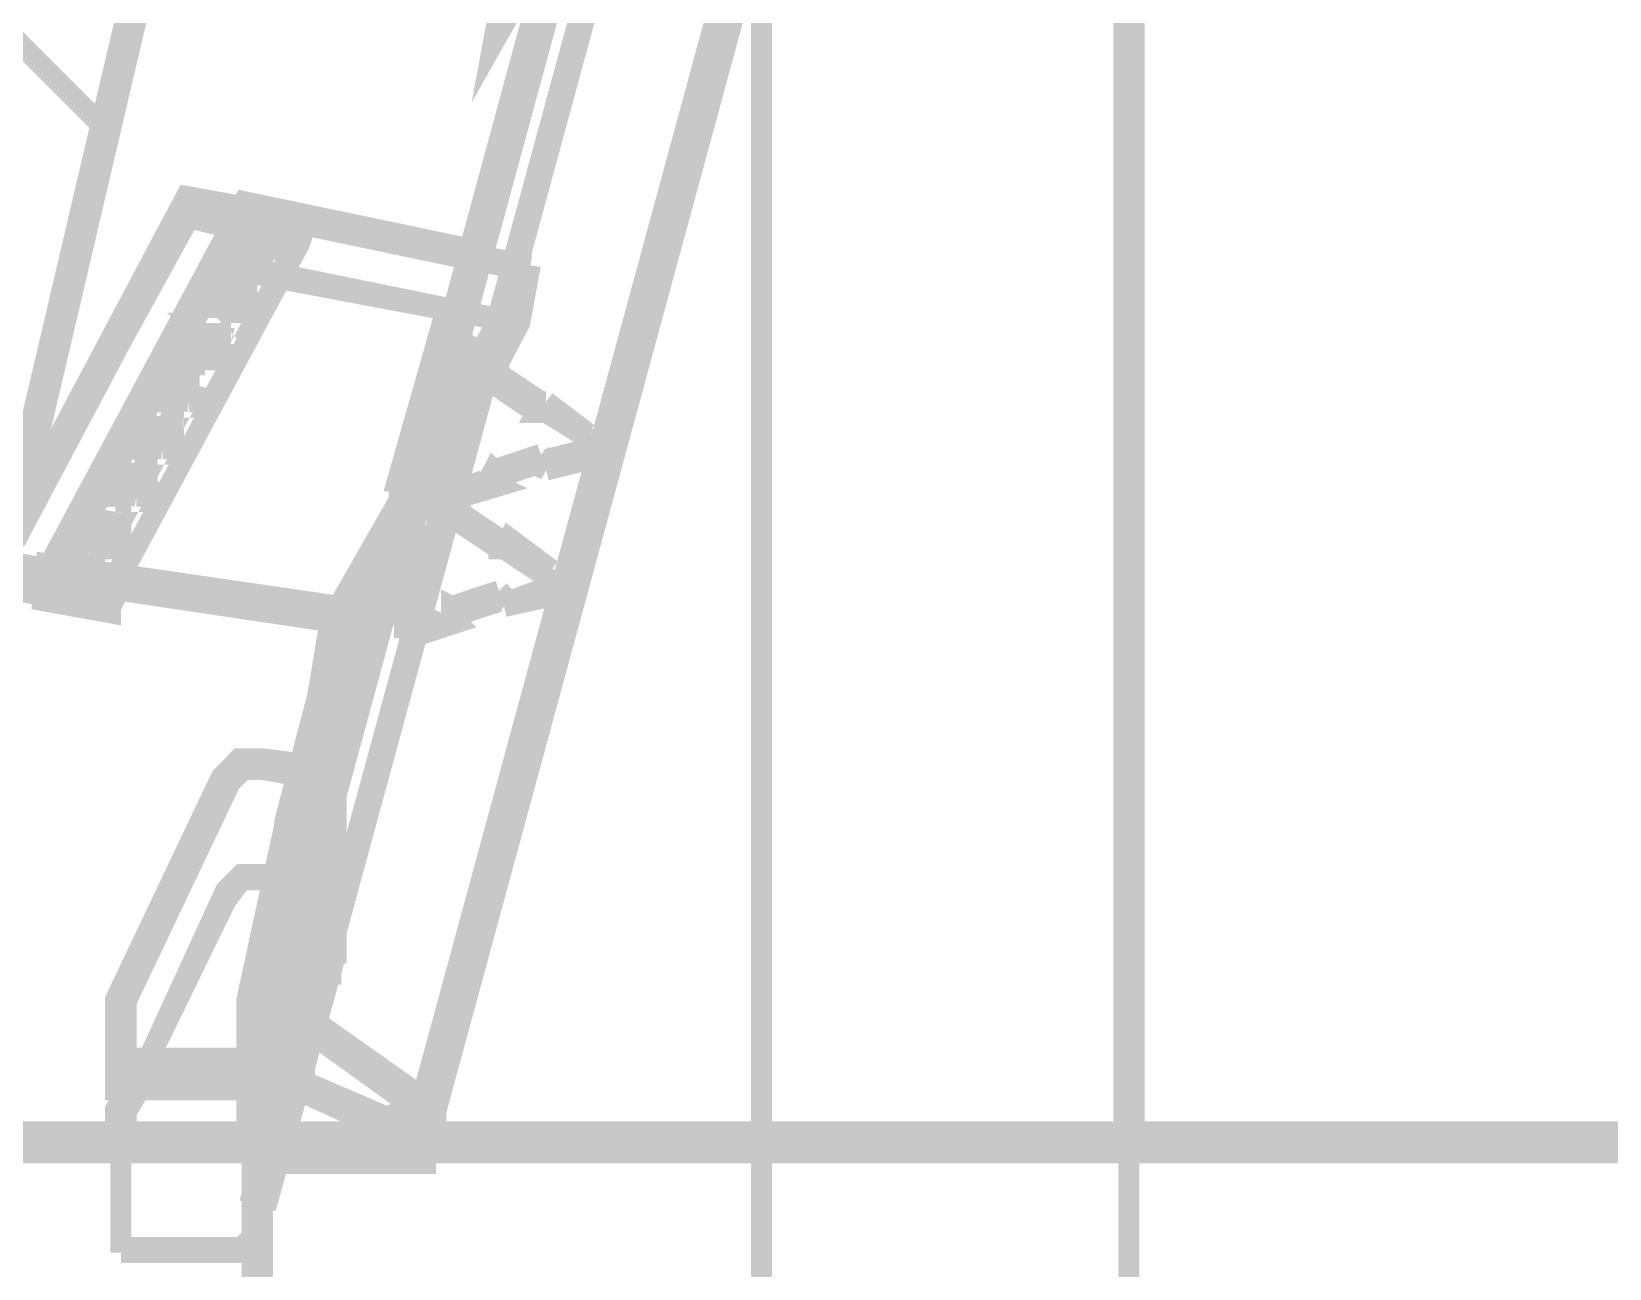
# Model space of a CAD drawing. Extents: x 0.1 to 11.6, y 0.3 to 16.2.
# Drawn here: x 8.11 to 8.611, y 12.102 to 12.494 of the extents above; entities that cross this region are included whole.
import ezdxf

# ---------------------------------------------------------------- set-up
doc = ezdxf.new("R2010")
doc.units = 0
doc.header["$MEASUREMENT"] = 0

msp = doc.modelspace()

# ---------------------------------------------------------------- linework, layer by layer
at = {"color": 0}
for points, const_width in [([(8.09, 12.2783), (8.45833, 13.8483)], 0.01), ([(8.19499, 12.1816), (8.19168, 12.1833), (8.18832, 12.195), (8.19, 12.1967), (8.55832, 13.5517), (8.56168, 13.5483)], 0.01), ([(8.55832, 13.5517), (8.55664, 13.5517), (8.18832, 12.195)], 0.01), ([(8.60499, 13.5167), (8.23335, 12.1533)], 0.006667), ([(8.23335, 12.1517), (8.60499, 13.515)], 0.006667), ([(8.60667, 13.515), (8.23503, 12.15)], 0.006667), ([(8.23503, 12.1517), (8.60499, 13.515)], 0.006667), ([(8.18668, 12.135), (8.55832, 13.5)], 0.006667), ([(8.19667, 12.1783), (8.55664, 13.5)], 0.006667), ([(8.23503, 12.1533), (8.41997, 12.8333)], 0.01), ([(8.23665, 12.1517), (8.42165, 12.8317)], 0.01), ([(8.45833, 12.1433), (8.45833, 12.185), (8.45833, 12.23), (8.45833, 12.2767), (8.45833, 12.3217), (8.45833, 12.3683), (8.45833, 12.4134), (8.45833, 12.4583), (8.45833, 12.5033), (8.45833, 12.5467), (8.45833, 12.5917), (8.45833, 12.635), (8.45833, 12.67)], 0.01), ([(8.13336, 12.4633), (8.00999, 12.5866)], 0.006667), ([(8.28168, 12.5384), (8.25999, 12.5), (8.26335, 12.5183)], 0.01), ([(8.34169, 11.6), (8.34169, 11.6483), (8.34169, 11.6967), (8.34169, 11.7467), (8.34169, 11.795), (8.34169, 11.845), (8.34169, 11.8933), (8.34169, 11.9434), (8.34169, 11.9933), (8.34169, 12.0433), (8.34169, 12.0933), (8.34169, 12.1433), (8.34169, 12.1934), (8.34169, 12.2416), (8.34169, 12.2917), (8.34169, 12.3417), (8.34169, 12.39), (8.34169, 12.44), (8.34169, 12.4883), (8.34169, 12.5367)], 0.006667), ([(8.10335, 12.3333), (8.16, 12.44), (8.17833, 12.4367)], 0.01), ([(8.11664, 12.3233), (8.17833, 12.4383), (8.25, 12.4233)], 0.01), ([(8.19499, 12.4267), (8.16, 12.435), (8.16, 12.44)], 0.006667), ([(8.17833, 12.4383), (8.17503, 12.42), (8.26497, 12.4017)], 0.006667), ([(8.09668, 12.32), (8.16, 12.435)], 0.006667), ([(8.11664, 12.3217), (8.17833, 12.4367)], 0.006667), ([(8.17503, 12.4183), (8.17833, 12.4367)], 0.006667), ([(8.17833, 12.4367), (8.26665, 12.4183)], 0.006667), ([(8.17833, 12.4367), (8.19667, 12.4316)], 0.006667), ([(8.11501, 12.3167), (8.17665, 12.4316)], 0.006667), ([(8.11501, 12.315), (8.17665, 12.43)], 0.006667), ([(8.19667, 12.4316), (8.13499, 12.3184)], 0.006667), ([(8.19499, 12.4267), (8.13667, 12.3184), (8.19499, 12.4267), (8.19667, 12.4316)], 0.006667), ([(8.17503, 12.4283), (8.17333, 12.4233)], 0.006667), ([(8.17503, 12.4233), (8.17665, 12.43), (8.185, 12.4267)], 0.006667), ([(8.17503, 12.4233), (8.17665, 12.4283), (8.17503, 12.4283), (8.17503, 12.43), (8.17665, 12.43)], 0.006667), ([(8.17665, 12.4316), (8.19499, 12.4267)], 0.006667), ([(8.19499, 12.4267), (8.17665, 12.43), (8.17665, 12.4316)], 0.006667), ([(8.18332, 12.4217), (8.185, 12.4267), (8.17665, 12.4283)], 0.006667), ([(8.18164, 12.43), (8.18164, 12.4283)], 0.006667), ([(8.185, 12.4267), (8.185, 12.4283)], 0.006667), ([(8.13667, 12.3184), (8.19499, 12.4267)], 0.006667), ([(8.18332, 12.4217), (8.17503, 12.4233)], 0.006667), ([(8.17503, 12.4233), (8.185, 12.4217)], 0.006667), ([(8.185, 12.4267), (8.185, 12.4217)], 0.006667), ([(8.18668, 12.4217), (8.18668, 12.4267)], 0.006667), ([(8.25, 12.4233), (8.26833, 12.42)], 0.006667), ([(8.26335, 12.4017), (8.17503, 12.4183), (8.17503, 12.42)], 0.006667), ([(8.18164, 12.4217), (8.18001, 12.4217)], 0.006667), ([(8.185, 12.4217), (8.18668, 12.4217), (8.185, 12.4217), (8.18332, 12.4217)], 0.006667), ([(8.18332, 12.42), (8.185, 12.4217)], 0.006667), ([(8.26665, 12.4183), (8.26335, 12.4017), (8.20335, 12.2884)], 0.006667), ([(8.26665, 12.4183), (8.20665, 12.3083)], 0.006667), ([(8.22168, 12.32), (8.26497, 12.4017), (8.26833, 12.42)], 0.006667), ([(8.26833, 12.42), (8.22835, 12.345)], 0.006667), ([(8.16667, 12.4134), (8.16499, 12.4083)], 0.006667), ([(8.16667, 12.4083), (8.16835, 12.4134), (8.16667, 12.4134), (8.16667, 12.415), (8.16835, 12.415)], 0.006667), ([(8.16835, 12.41), (8.16835, 12.415), (8.17665, 12.4117)], 0.006667), ([(8.17665, 12.4067), (8.17665, 12.4117), (8.16835, 12.4134)], 0.006667), ([(8.17333, 12.415), (8.17333, 12.4134)], 0.006667), ([(8.17665, 12.4117), (8.17665, 12.4134)], 0.006667), ([(8.16667, 12.4083), (8.16499, 12.4083), (8.16667, 12.4083), (8.16667, 12.41), (8.16835, 12.41)], 0.006667), ([(8.17665, 12.4067), (8.16667, 12.4083)], 0.006667), ([(8.16835, 12.41), (8.17665, 12.4067)], 0.006667), ([(8.17665, 12.4067), (8.17665, 12.4117), (8.17833, 12.4117), (8.17665, 12.4117)], 0.006667), ([(8.17833, 12.4067), (8.17833, 12.4117)], 0.006667), ([(8.16, 12.3767), (8.16168, 12.3834), (8.16168, 12.3817), (8.16336, 12.3817), (8.16168, 12.3817), (8.16, 12.3817)], 0.006667), ([(8.17333, 12.4067), (8.17503, 12.4067)], 0.006667), ([(8.17665, 12.405), (8.17665, 12.4067)], 0.006667), ([(8.15831, 12.3933), (8.16, 12.3983), (8.15831, 12.3983), (8.15831, 12.4), (8.16, 12.4)], 0.006667), ([(8.15831, 12.3983), (8.15831, 12.3933)], 0.006667), ([(8.16, 12.395), (8.16, 12.4), (8.16997, 12.3967)], 0.006667), ([(8.16835, 12.3917), (8.16835, 12.3967), (8.16, 12.3983)], 0.006667), ([(8.16499, 12.4), (8.16499, 12.3983)], 0.006667), ([(8.16835, 12.3967), (8.16835, 12.3983)], 0.006667), ([(8.24164, 12.395), (8.24333, 12.3983), (8.24333, 12.4)], 0.01), ([(8.24164, 12.3483), (8.24164, 12.4)], 0.006667), ([(8.24164, 12.3483), (8.24333, 12.3483), (8.24333, 12.3983), (8.24333, 12.3483), (8.24164, 12.345), (8.24164, 12.395)], 0.006667), ([(8.24333, 12.3983), (8.25836, 12.3883)], 0.006667), ([(8.15831, 12.3933), (8.15831, 12.395), (8.16, 12.395)], 0.006667), ([(8.16835, 12.3917), (8.15831, 12.3933)], 0.006667), ([(8.16, 12.395), (8.16835, 12.3917)], 0.006667), ([(8.16835, 12.3917), (8.16997, 12.3967), (8.16835, 12.3967)], 0.006667), ([(8.16997, 12.3917), (8.16997, 12.3967)], 0.006667), ([(8.24164, 12.395), (8.25836, 12.385)], 0.006667), ([(8.15169, 12.3617), (8.15332, 12.3683), (8.15332, 12.3666), (8.155, 12.3666), (8.15332, 12.3666), (8.15169, 12.3666)], 0.006667), ([(8.16499, 12.3917), (8.16667, 12.3917)], 0.006667), ([(8.16835, 12.39), (8.16835, 12.3917)], 0.006667), ([(8.25836, 12.3883), (8.25836, 12.385), (8.25499, 12.3834)], 0.006667), ([(8.25836, 12.3883), (8.25667, 12.3867)], 0.006667), ([(8.15001, 12.3783), (8.15169, 12.3834), (8.15001, 12.3834), (8.15001, 12.385), (8.15169, 12.385)], 0.006667), ([(8.15001, 12.3834), (8.15001, 12.3783)], 0.006667), ([(8.15169, 12.38), (8.15169, 12.385), (8.16168, 12.3817)], 0.006667), ([(8.16, 12.3767), (8.16, 12.3817), (8.15169, 12.3834)], 0.006667), ([(8.15831, 12.385), (8.15668, 12.3834)], 0.006667), ([(8.16, 12.3817), (8.16168, 12.3834)], 0.006667), ([(8.25667, 12.3867), (8.25499, 12.3834), (8.27001, 12.3733)], 0.006667), ([(8.25667, 12.3867), (8.27165, 12.3767)], 0.006667), ([(8.15001, 12.3783), (8.15001, 12.38), (8.15169, 12.38)], 0.006667), ([(8.16, 12.3767), (8.15001, 12.3783)], 0.006667), ([(8.15169, 12.38), (8.16, 12.3767)], 0.006667), ([(8.16168, 12.3767), (8.16336, 12.3817)], 0.006667), ([(8.14333, 12.3467), (8.14501, 12.3533), (8.14501, 12.3517), (8.14665, 12.3517), (8.14501, 12.3517)], 0.006667), ([(8.15668, 12.3767), (8.15831, 12.3767)], 0.006667), ([(8.16, 12.375), (8.16, 12.3767)], 0.006667), ([(8.27165, 12.3767), (8.27001, 12.3733), (8.27333, 12.3733)], 0.006667), ([(8.27165, 12.3767), (8.27333, 12.3767)], 0.006667), ([(8.27333, 12.3767), (8.27333, 12.3733), (8.28668, 12.365)], 0.006667), ([(8.27333, 12.3767), (8.28668, 12.3666)], 0.006667), ([(8.14333, 12.3633), (8.14333, 12.3683), (8.14165, 12.3683), (8.14165, 12.37), (8.14333, 12.37)], 0.006667), ([(8.14165, 12.3683), (8.14165, 12.3633)], 0.006667), ([(8.14333, 12.365), (8.14333, 12.37), (8.15332, 12.3683)], 0.006667), ([(8.15169, 12.3617), (8.15169, 12.3666), (8.14333, 12.3683)], 0.006667), ([(8.15001, 12.37), (8.15001, 12.3683)], 0.006667), ([(8.15332, 12.3666), (8.15332, 12.3683)], 0.006667), ([(8.22999, 12.3533), (8.22999, 12.3517), (8.23167, 12.355)], 0.01), ([(8.14333, 12.3633), (8.14165, 12.3633), (8.14165, 12.365), (8.14333, 12.365)], 0.006667), ([(8.14333, 12.365), (8.15169, 12.3617)], 0.006667), ([(8.15169, 12.3617), (8.14333, 12.3633)], 0.006667), ([(8.15332, 12.3617), (8.155, 12.3666)], 0.006667), ([(8.28668, 12.3666), (8.28668, 12.365), (8.28668, 12.3583)], 0.006667), ([(8.28668, 12.3666), (8.28668, 12.3617)], 0.006667), ([(8.14833, 12.3617), (8.15001, 12.3617)], 0.006667), ([(8.15169, 12.36), (8.15169, 12.3617)], 0.006667), ([(8.25667, 12.355), (8.27165, 12.36)], 0.006667), ([(8.27165, 12.36), (8.27001, 12.3567), (8.27333, 12.355)], 0.006667), ([(8.27165, 12.36), (8.27333, 12.3583)], 0.006667), ([(8.28668, 12.3617), (8.28668, 12.3583), (8.27333, 12.355)], 0.006667), ([(8.28668, 12.3617), (8.27333, 12.3583)], 0.006667), ([(8.27333, 12.355), (8.27333, 12.3583)], 0.006667), ([(8.13499, 12.3483), (8.13499, 12.3533), (8.13336, 12.3533), (8.13336, 12.355), (8.13499, 12.355), (8.13667, 12.355)], 0.006667), ([(8.13336, 12.3533), (8.13336, 12.3483)], 0.006667), ([(8.13499, 12.35), (8.13667, 12.355), (8.14501, 12.3533)], 0.006667), ([(8.14333, 12.3467), (8.14501, 12.3517), (8.13499, 12.3533)], 0.006667), ([(8.14165, 12.355), (8.14165, 12.3533)], 0.006667), ([(8.14501, 12.3517), (8.14501, 12.3533)], 0.006667), ([(8.22835, 12.3533), (8.22835, 12.345)], 0.01), ([(8.24501, 12.3417), (8.22999, 12.3517), (8.22999, 12.3017)], 0.006667), ([(8.23167, 12.355), (8.24669, 12.345)], 0.006667), ([(8.23167, 12.305), (8.23167, 12.355)], 0.006667), ([(8.24333, 12.3483), (8.25836, 12.3533), (8.25667, 12.355), (8.25499, 12.3517), (8.27001, 12.3567)], 0.006667), ([(8.25836, 12.35), (8.25836, 12.3533)], 0.006667), ([(8.13499, 12.3483), (8.13336, 12.3483), (8.13336, 12.35), (8.13499, 12.35)], 0.006667), ([(8.13499, 12.35), (8.14333, 12.3467)], 0.006667), ([(8.14333, 12.3467), (8.13499, 12.3483)], 0.006667), ([(8.13997, 12.3483), (8.13997, 12.3467)], 0.006667), ([(8.14501, 12.3467), (8.14665, 12.3517)], 0.006667), ([(8.24333, 12.3483), (8.22999, 12.3017), (8.22835, 12.3017)], 0.006667), ([(8.22835, 12.3017), (8.24164, 12.3483)], 0.006667), ([(8.23167, 12.305), (8.22999, 12.3017), (8.22999, 12.3517)], 0.006667), ([(8.24164, 12.345), (8.25836, 12.35), (8.25499, 12.3517)], 0.006667), ([(8.14333, 12.345), (8.14333, 12.3467)], 0.006667), ([(8.22835, 12.345), (8.20833, 12.31)], 0.01), ([(8.22835, 12.345), (8.22835, 12.3017)], 0.006667), ([(8.24669, 12.345), (8.24501, 12.3417), (8.24333, 12.34)], 0.006667), ([(8.24669, 12.345), (8.24333, 12.3433)], 0.006667), ([(8.24333, 12.3433), (8.24333, 12.34), (8.25836, 12.33)], 0.006667), ([(8.24333, 12.3433), (8.25836, 12.3333)], 0.006667), ([(8.12668, 12.3383), (8.125, 12.3333)], 0.006667), ([(8.12668, 12.335), (8.12831, 12.34), (8.13667, 12.3383)], 0.006667), ([(8.12668, 12.3333), (8.12668, 12.3383), (8.12668, 12.34), (8.12831, 12.34)], 0.006667), ([(8.13499, 12.3317), (8.13667, 12.3366), (8.12668, 12.3383)], 0.006667), ([(8.13336, 12.34), (8.13336, 12.3383)], 0.006667), ([(8.13667, 12.3317), (8.13667, 12.3383), (8.13667, 12.3366), (8.13835, 12.3366), (8.13667, 12.3366)], 0.006667), ([(8.13667, 12.3366), (8.13667, 12.3383)], 0.006667), ([(8.12668, 12.3333), (8.125, 12.3333), (8.125, 12.335), (8.12668, 12.335)], 0.006667), ([(8.12668, 12.335), (8.13667, 12.3317)], 0.006667), ([(8.13499, 12.3317), (8.12668, 12.3333)], 0.006667), ([(8.13167, 12.3333), (8.13167, 12.3317)], 0.006667), ([(8.13667, 12.3317), (8.13835, 12.3366)], 0.006667), ([(8.26167, 12.3333), (8.25836, 12.3333), (8.25836, 12.33), (8.25999, 12.33)], 0.006667), ([(8.27501, 12.3233), (8.26167, 12.3333), (8.25999, 12.33), (8.27501, 12.32)], 0.006667), ([(8.12831, 12.3167), (8.12831, 12.3233), (8.12999, 12.3217), (8.12831, 12.3217)], 0.006667), ([(8.13667, 12.3317), (8.13499, 12.3317)], 0.006667), ([(8.13499, 12.33), (8.13499, 12.3317)], 0.006667), ([(8.11833, 12.3233), (8.11664, 12.3184)], 0.006667), ([(8.11833, 12.32), (8.12001, 12.325), (8.12831, 12.3233)], 0.006667), ([(8.11833, 12.3184), (8.12001, 12.3233), (8.11833, 12.3233), (8.11833, 12.325), (8.12001, 12.325)], 0.006667), ([(8.12668, 12.3167), (8.12831, 12.3217), (8.12001, 12.3233)], 0.006667), ([(8.125, 12.325), (8.125, 12.3233)], 0.006667), ([(8.12831, 12.3217), (8.12831, 12.3233)], 0.006667), ([(8.27501, 12.3233), (8.27501, 12.32), (8.27501, 12.315)], 0.006667), ([(8.27501, 12.3233), (8.27501, 12.3184)], 0.006667), ([(8.11833, 12.3184), (8.11664, 12.3184), (8.11664, 12.32), (8.11833, 12.32)], 0.006667), ([(8.11833, 12.32), (8.12831, 12.3167)], 0.006667), ([(8.12668, 12.3167), (8.11833, 12.3184)], 0.006667), ([(8.125, 12.3184), (8.12332, 12.3167)], 0.006667), ([(8.12999, 12.3167), (8.12999, 12.3217)], 0.006667), ([(8.13667, 12.3184), (8.13336, 12.3117)], 0.01), ([(8.22168, 12.32), (8.20503, 12.2884)], 0.01), ([(8.27501, 12.3184), (8.27501, 12.315), (8.25999, 12.3117)], 0.006667), ([(8.27501, 12.3184), (8.26167, 12.3133)], 0.006667), ([(8.12831, 12.3167), (8.12999, 12.3167), (8.12831, 12.3167), (8.12668, 12.3167)], 0.006667), ([(8.12668, 12.315), (8.12831, 12.3167)], 0.006667), ([(8.23167, 12.305), (8.24669, 12.31), (8.24333, 12.3117), (8.24333, 12.3083), (8.25836, 12.3133)], 0.006667), ([(8.24333, 12.3117), (8.25836, 12.3167)], 0.006667), ([(8.25836, 12.3167), (8.25836, 12.3133), (8.25999, 12.3117)], 0.006667), ([(8.25836, 12.3167), (8.26167, 12.3133)], 0.006667), ([(8.25999, 12.3117), (8.26167, 12.3133)], 0.006667), ([(8.20665, 12.265), (8.20665, 12.2783), (8.19835, 12.2483), (8.19667, 12.2483), (8.19336, 12.2483), (8.20167, 12.28), (8.20503, 12.2783), (8.20665, 12.2783)], 0.01), ([(8.22999, 12.3017), (8.24501, 12.3066), (8.24333, 12.3083)], 0.006667), ([(8.24501, 12.3066), (8.24669, 12.31)], 0.006667), ([(8.18332, 12.1233), (8.20503, 12.2017), (8.20503, 12.2783)], 0.006667), ([(8.20167, 12.28), (8.20167, 12.2017)], 0.006667), ([(8.20503, 12.2783), (8.20503, 12.2017)], 0.006667), ([(8.20335, 12.2667), (8.19997, 12.2683)], 0.006667), ([(8.13835, 12.1667), (8.13835, 12.1833), (8.13835, 12.185), (8.13835, 12.1867), (8.17165, 12.2567), (8.17665, 12.2617), (8.18332, 12.2617), (8.19667, 12.26)], 0.01), ([(8.20503, 12.2667), (8.20335, 12.2667)], 0.006667), ([(8.20503, 12.2017), (8.20665, 12.2017), (8.20665, 12.265)], 0.006667), ([(8.18332, 12.26), (8.17665, 12.26), (8.17165, 12.255), (8.13835, 12.185), (8.13835, 12.1867)], 0.006667), ([(8.20167, 12.2584), (8.18001, 12.18)], 0.006667), ([(8.18001, 12.1783), (8.20167, 12.2567), (8.20167, 12.2584)], 0.006667), ([(8.20167, 12.2567), (8.18332, 12.26), (8.18332, 12.2617)], 0.006667), ([(8.19667, 12.26), (8.20167, 12.2584)], 0.006667), ([(8.19835, 12.2617), (8.20167, 12.2617)], 0.006667), ([(8.20167, 12.2617), (8.20335, 12.26)], 0.006667), ([(8.17165, 12.255), (8.17165, 12.2567)], 0.006667), ([(8.185, 12.185), (8.18332, 12.185), (8.19667, 12.2483), (8.18332, 12.1867), (8.18332, 12.185), (8.18332, 12.1433), (8.18001, 12.1433), (8.18001, 12.185), (8.18001, 12.1867), (8.19336, 12.2483)], 0.01), ([(8.19835, 12.2483), (8.185, 12.185), (8.185, 12.1634)], 0.01), ([(8.19499, 12.2367), (8.19168, 12.2383)], 0.006667), ([(8.19667, 12.2367), (8.19499, 12.2367)], 0.006667), ([(8.19, 12.2317), (8.19336, 12.2317)], 0.006667), ([(8.19336, 12.2317), (8.19499, 12.2317)], 0.006667), ([(8.18332, 12.225), (8.17665, 12.225), (8.17165, 12.2183), (8.13835, 12.15), (8.13835, 12.1517)], 0.006667), ([(8.14333, 12.16), (8.17165, 12.2217), (8.17665, 12.2267), (8.18332, 12.2267), (8.20167, 12.2233), (8.18001, 12.145)], 0.006667), ([(8.18001, 12.1433), (8.20167, 12.2217), (8.20167, 12.2233)], 0.006667), ([(8.20167, 12.2217), (8.18332, 12.225), (8.18332, 12.2267)], 0.006667), ([(8.17165, 12.2183), (8.17165, 12.2217)], 0.006667), ([(8.20167, 12.2017), (8.18001, 12.125), (8.18332, 12.1233)], 0.006667), ([(8.18332, 12.1233), (8.185, 12.1233), (8.20665, 12.2017)], 0.006667), ([(8.18332, 12.1233), (8.20503, 12.2017)], 0.006667), ([(8.22499, 12.1467), (8.23503, 12.15), (8.23665, 12.15), (8.23665, 12.1517), (8.23665, 12.1533), (8.23503, 12.1533), (8.19499, 12.1816), (8.19, 12.1967)], 0.01), ([(8.20335, 12.2), (8.19997, 12.2017)], 0.006667), ([(8.20167, 12.2017), (8.20503, 12.2017)], 0.006667), ([(8.20503, 12.2), (8.20335, 12.2)], 0.006667), ([(8.19835, 12.195), (8.20167, 12.195)], 0.006667), ([(8.20167, 12.195), (8.20335, 12.195)], 0.006667), ([(8.13835, 12.18), (8.13835, 12.1816), (8.13835, 12.1833), (8.13835, 12.185)], 0.006667), ([(8.18001, 12.1867), (8.18001, 12.125)], 0.006667), ([(8.18332, 12.1867), (8.18332, 12.1233)], 0.006667), ([(8.18332, 12.185), (8.185, 12.185)], 0.006667), ([(8.19168, 12.1833), (8.23335, 12.1533), (8.23335, 12.1517), (8.23503, 12.1517), (8.23335, 12.1517), (8.22331, 12.1483)], 0.01), ([(8.19168, 12.1617), (8.19667, 12.1783)], 0.01), ([(8.19499, 12.1717), (8.19168, 12.1717)], 0.006667), ([(8.19667, 12.17), (8.19499, 12.1717)], 0.006667), ([(8.185, 12.1634), (8.18332, 12.1634)], 0.006667), ([(8.23335, 12.1433), (8.18668, 12.1634), (8.185, 12.1634)], 0.01), ([(8.185, 12.1634), (8.185, 12.1233)], 0.006667), ([(8.18668, 12.1634), (8.18668, 12.1617)], 0.006667), ([(8.19, 12.165), (8.19336, 12.165)], 0.006667), ([(8.19336, 12.165), (8.19499, 12.165)], 0.006667), ([(8.13835, 12.1433), (8.13835, 12.1483), (8.13835, 12.15), (8.13835, 12.1517), (8.14333, 12.16)], 0.01), ([(8.18668, 12.1617), (8.18332, 12.1617)], 0.006667), ([(8.19168, 12.1617), (8.185, 12.1367), (8.18668, 12.135), (8.22499, 12.1467)], 0.006667), ([(8.23833, 12.1383), (8.18668, 12.1617)], 0.006667), ([(8.23335, 12.1517), (8.23503, 12.1517)], 0.01), ([(8.13835, 12.145), (8.13835, 12.1467), (8.13835, 12.1483), (8.13835, 12.15)], 0.006667), ([(8.22331, 12.1483), (8.185, 12.1367)], 0.006667), ([(9.61165, 12.1433), (8.09668, 12.1433), (8.09668, 12.14)], 0.01), ([(8.125, 12.14), (8.12169, 12.1433)], 0.006667), ([(8.13835, 12.1083), (8.13835, 12.1433)], 0.006667), ([(8.18001, 12.1433), (8.18164, 12.1433)], 0.01), ([(8.18001, 12.1433), (8.18001, 12.1417), (8.18001, 12.14), (8.18001, 12.1383), (8.18001, 12.1367), (8.18001, 12.135), (8.18001, 12.1334), (8.18001, 12.1317), (8.18001, 12.13), (8.18001, 12.1283), (8.18001, 12.1267), (8.18001, 12.1233), (8.18001, 12.1217), (8.18001, 12.12), (8.18001, 12.1183), (8.18001, 12.115), (8.18001, 12.1133), (8.18001, 12.11), (8.18001, 12.1083), (8.18001, 12.105), (8.18001, 12.1033), (8.18001, 12.1), (8.18001, 12.0983)], 0.006667), ([(8.18332, 12.1433), (8.185, 12.1433)], 0.01), ([(8.18332, 12.1433), (8.18332, 12.1417), (8.18332, 12.14), (8.18332, 12.1383), (8.18332, 12.1367), (8.18332, 12.135), (8.18332, 12.1334), (8.18332, 12.1317), (8.18332, 12.13), (8.18332, 12.1283), (8.18332, 12.1267), (8.18332, 12.1233), (8.18332, 12.1217), (8.18332, 12.12), (8.18332, 12.1183), (8.18332, 12.115), (8.18332, 12.1133), (8.18332, 12.11), (8.18332, 12.1083), (8.18332, 12.105), (8.18332, 12.1033), (8.18332, 12.1), (8.18332, 12.0983)], 0.006667), ([(8.23833, 12.14), (8.23335, 12.1433)], 0.006667), ([(8.45665, 12.14), (8.45335, 12.1433)], 0.006667), ([(8.45833, 12.0433), (8.45833, 12.0467), (8.45833, 12.0933), (8.45833, 12.1383), (8.45833, 12.1433)], 0.006667), ([(8.09668, 12.095), (8.09668, 12.0967), (8.09668, 12.1), (8.09668, 12.1017), (8.09668, 12.1033), (8.09668, 12.1067), (8.09668, 12.1083), (8.09668, 12.1117), (8.09668, 12.1133), (8.09668, 12.115), (8.09668, 12.1183), (8.09668, 12.12), (8.09668, 12.1217), (8.09668, 12.1233), (8.09668, 12.125), (8.09668, 12.1283), (8.09668, 12.13), (8.09668, 12.1317), (8.09668, 12.1334), (8.09668, 12.135), (8.09668, 12.1367), (8.09668, 12.1383), (8.09668, 12.14), (9.61165, 12.14)], 0.01), ([(8.18668, 12.1417), (8.18332, 12.1417)], 0.006667), ([(8.18332, 12.14), (8.18668, 12.1383)], 0.006667), ([(8.18332, 12.1383), (8.18668, 12.135)], 0.006667), ([(8.18832, 12.14), (8.18668, 12.1417)], 0.006667), ([(8.23833, 12.1383), (8.18668, 12.1383), (8.18668, 12.135)], 0.006667), ([(8.23833, 12.14), (8.23833, 12.1383), (8.23833, 12.135)], 0.006667), ([(8.18332, 12.1367), (8.185, 12.135)], 0.006667), ([(8.185, 12.135), (8.18832, 12.135)], 0.006667), ([(8.18668, 12.135), (8.23833, 12.135)], 0.006667), ([(8.18332, 12.1233), (8.18001, 12.1233), (8.18001, 12.125)], 0.006667), ([(8.18332, 12.1233), (8.185, 12.1233)], 0.006667), ([(8.17665, 12.1083), (8.13835, 12.1083)], 0.006667), ([(8.13835, 12.1067), (8.17665, 12.1067), (8.17665, 12.1083)], 0.006667), ([(8.13835, 12.1067), (8.13835, 12.1083)], 0.006667), ([(8.18001, 12.1117), (8.17665, 12.1083)], 0.006667), ([(8.18001, 12.11), (8.17665, 12.1067)], 0.006667)]:
    msp.add_lwpolyline(points, dxfattribs=dict(at, const_width=const_width))
for points, const_width in [([(8.17503, 12.4233), (8.17333, 12.4233), (8.17503, 12.425), (8.17503, 12.4233)], 0.006667), ([(8.18332, 12.4283), (8.185, 12.4283), (8.185, 12.43), (8.18332, 12.43), (8.18164, 12.43), (8.18164, 12.4283), (8.18332, 12.4283)], 0.01), ([(8.18332, 12.4283), (8.185, 12.4283), (8.185, 12.4267), (8.18332, 12.4267), (8.18164, 12.4267), (8.18164, 12.4283), (8.18332, 12.4283)], 0.006667), ([(8.18332, 12.4233), (8.18332, 12.4217), (8.185, 12.4217), (8.18332, 12.4217), (8.18164, 12.4217), (8.18164, 12.4233), (8.18332, 12.4233)], 0.006667), ([(8.185, 12.4267), (8.18668, 12.4267), (8.185, 12.4267)], 0.006667), ([(8.18332, 12.4217), (8.18332, 12.42), (8.18164, 12.42), (8.18001, 12.4217), (8.18164, 12.4217), (8.18332, 12.4217)], 0.006667), ([(8.17503, 12.4134), (8.17665, 12.4134), (8.17665, 12.415), (8.17503, 12.415), (8.17333, 12.415), (8.17333, 12.4134), (8.17503, 12.4134)], 0.01), ([(8.17503, 12.4134), (8.17333, 12.4134), (8.17333, 12.4117), (8.17503, 12.4117), (8.17665, 12.4117), (8.17503, 12.4134)], 0.006667), ([(8.17503, 12.4083), (8.17503, 12.4067), (8.17665, 12.4067), (8.17503, 12.4067), (8.17333, 12.4067), (8.17333, 12.4083), (8.17503, 12.4083)], 0.006667), ([(8.17503, 12.4067), (8.17665, 12.405), (8.17503, 12.405), (8.17333, 12.405), (8.17333, 12.4067), (8.17503, 12.4067)], 0.006667), ([(8.17665, 12.4067), (8.17833, 12.4067), (8.17665, 12.4067)], 0.006667), ([(8.16667, 12.3983), (8.16835, 12.3983), (8.16835, 12.4), (8.16667, 12.4), (8.16499, 12.4), (8.16667, 12.3983)], 0.01), ([(8.16667, 12.3983), (8.16835, 12.3983), (8.16835, 12.3967), (8.16667, 12.3967), (8.16499, 12.3967), (8.16499, 12.3983), (8.16667, 12.3983)], 0.006667), ([(8.22835, 12.3533), (8.22999, 12.3533), (8.24333, 12.4), (8.24164, 12.4), (8.22835, 12.3533)], 0.01), ([(8.16667, 12.3933), (8.16835, 12.3917), (8.16667, 12.3917), (8.16499, 12.3917), (8.16499, 12.3933), (8.16667, 12.3933)], 0.006667), ([(8.16667, 12.3917), (8.16835, 12.3917), (8.16835, 12.39), (8.16667, 12.39), (8.16499, 12.39), (8.16499, 12.3917), (8.16667, 12.3917)], 0.006667), ([(8.16835, 12.3917), (8.16997, 12.3917), (8.16835, 12.3917)], 0.006667), ([(8.15831, 12.3834), (8.16, 12.3834), (8.16168, 12.3834), (8.16, 12.3834), (8.16, 12.385), (8.15831, 12.385), (8.15831, 12.3834)], 0.01), ([(8.16, 12.3834), (8.16, 12.3817), (8.15831, 12.3817), (8.15668, 12.3817), (8.15668, 12.3834), (8.15831, 12.3834), (8.16, 12.3834)], 0.006667), ([(8.15831, 12.3783), (8.16, 12.3767), (8.15831, 12.3767), (8.15668, 12.3767), (8.15668, 12.3783), (8.15831, 12.3783)], 0.006667), ([(8.15831, 12.3767), (8.16, 12.3767), (8.16, 12.375), (8.15831, 12.375), (8.15668, 12.375), (8.15668, 12.3767), (8.15831, 12.3767)], 0.006667), ([(8.16, 12.3767), (8.16168, 12.3767), (8.16, 12.3767)], 0.006667), ([(8.15169, 12.3683), (8.15332, 12.3683), (8.15332, 12.37), (8.15169, 12.37), (8.15001, 12.37), (8.15001, 12.3683), (8.15169, 12.3683)], 0.01), ([(8.15169, 12.3683), (8.15169, 12.3666), (8.15332, 12.3666), (8.15169, 12.3666), (8.15001, 12.3666), (8.15001, 12.3683), (8.15169, 12.3683)], 0.006667), ([(8.15001, 12.3633), (8.15169, 12.3633), (8.15169, 12.3617), (8.15001, 12.3617), (8.14833, 12.3617), (8.14833, 12.3633), (8.15001, 12.3633)], 0.006667), ([(8.15001, 12.3617), (8.15169, 12.3617), (8.15169, 12.36), (8.15001, 12.36), (8.14833, 12.36), (8.14833, 12.3617), (8.15001, 12.3617)], 0.006667), ([(8.15169, 12.3617), (8.15332, 12.3617), (8.15169, 12.3617)], 0.006667), ([(8.14333, 12.3533), (8.14501, 12.3533), (8.14501, 12.355), (8.14333, 12.355), (8.14165, 12.355), (8.14165, 12.3533), (8.14333, 12.3533)], 0.01), ([(8.14333, 12.3533), (8.14501, 12.3517), (8.14333, 12.3517), (8.14165, 12.3517), (8.14165, 12.3533), (8.14333, 12.3533)], 0.006667), ([(8.14165, 12.3483), (8.14333, 12.3483), (8.14333, 12.3467), (8.14165, 12.3467), (8.13997, 12.3467), (8.13997, 12.3483), (8.14165, 12.3483)], 0.006667), ([(8.14165, 12.3467), (8.14333, 12.3467), (8.14333, 12.345), (8.14165, 12.345), (8.13997, 12.345), (8.13997, 12.3467), (8.14165, 12.3467)], 0.006667), ([(8.14333, 12.3467), (8.14501, 12.3467), (8.14333, 12.3467)], 0.006667), ([(8.13499, 12.3383), (8.13667, 12.3383), (8.13667, 12.34), (8.13499, 12.34), (8.13336, 12.34), (8.13336, 12.3383), (8.13499, 12.3383)], 0.01), ([(8.13499, 12.3383), (8.13667, 12.3383), (8.13667, 12.3366), (8.13499, 12.3366), (8.13336, 12.3366), (8.13336, 12.3383), (8.13499, 12.3383)], 0.006667), ([(8.13499, 12.3333), (8.13499, 12.3317), (8.13336, 12.3317), (8.13167, 12.3317), (8.13167, 12.3333), (8.13336, 12.3333), (8.13499, 12.3333)], 0.006667), ([(8.09668, 12.32), (8.09831, 12.325), (8.13499, 12.3184), (8.13336, 12.3133), (8.09668, 12.32)], 0.01), ([(8.13336, 12.3317), (8.13499, 12.3317), (8.13499, 12.33), (8.13336, 12.33), (8.13167, 12.33), (8.13167, 12.3317), (8.13336, 12.3317)], 0.006667), ([(8.20503, 12.2884), (8.20335, 12.2884), (8.20665, 12.3083), (8.11664, 12.3217), (8.11664, 12.3233), (8.20833, 12.31), (8.20503, 12.2884)], 0.01), ([(8.12668, 12.3233), (8.12831, 12.3233), (8.12831, 12.325), (8.12668, 12.325), (8.125, 12.325), (8.125, 12.3233), (8.12668, 12.3233)], 0.01), ([(8.12668, 12.3233), (8.12831, 12.3233), (8.12831, 12.3217), (8.12668, 12.3217), (8.125, 12.3217), (8.125, 12.3233), (8.12668, 12.3233)], 0.006667), ([(8.13336, 12.3133), (8.13667, 12.3184), (8.13336, 12.3133), (8.13336, 12.3117), (8.11501, 12.315), (8.11501, 12.3167), (8.13336, 12.3133)], 0.01), ([(8.12668, 12.3184), (8.12668, 12.3167), (8.12831, 12.3167), (8.12668, 12.3167), (8.125, 12.3167), (8.125, 12.3184), (8.12668, 12.3184)], 0.006667), ([(8.12668, 12.3167), (8.12668, 12.315), (8.125, 12.315), (8.12332, 12.3167), (8.125, 12.3167), (8.12668, 12.3167)], 0.006667), ([(8.20503, 12.2783), (8.19667, 12.2483), (8.20503, 12.2783)], 0.01), ([(8.19997, 12.2683), (8.19997, 12.2667), (8.19835, 12.265), (8.19835, 12.2633), (8.19835, 12.2617), (8.19997, 12.2633), (8.19997, 12.265), (8.19997, 12.2667), (8.19997, 12.2683)], 0.006667), ([(8.20335, 12.2617), (8.20335, 12.26), (8.20335, 12.2617), (8.20503, 12.2617), (8.20503, 12.2633), (8.20503, 12.265), (8.20503, 12.2667), (8.20503, 12.265), (8.20335, 12.265), (8.20335, 12.2633), (8.20335, 12.2617)], 0.01), ([(8.20167, 12.2617), (8.20167, 12.2633), (8.20335, 12.265), (8.20335, 12.2667), (8.20167, 12.2667), (8.20167, 12.265), (8.20167, 12.2633), (8.20167, 12.2617)], 0.006667), ([(8.20335, 12.2667), (8.20167, 12.2667), (8.20167, 12.265), (8.20167, 12.2633), (8.20167, 12.2617), (8.20167, 12.2633), (8.20335, 12.2633), (8.20335, 12.265), (8.20335, 12.2667)], 0.006667), ([(8.19168, 12.2383), (8.19168, 12.2367), (8.19168, 12.235), (8.19, 12.235), (8.19, 12.2333), (8.19, 12.2317), (8.19168, 12.2333), (8.19168, 12.235), (8.19168, 12.2367), (8.19168, 12.2383)], 0.006667), ([(8.19499, 12.2317), (8.19667, 12.2317), (8.19667, 12.2333), (8.19667, 12.235), (8.19667, 12.2367), (8.19667, 12.235), (8.19667, 12.2333), (8.19499, 12.2333), (8.19499, 12.2317)], 0.01), ([(8.19336, 12.2317), (8.19336, 12.2333), (8.19499, 12.2333), (8.19499, 12.235), (8.19499, 12.2367), (8.19336, 12.235), (8.19336, 12.2333), (8.19336, 12.2317)], 0.006667), ([(8.19499, 12.2367), (8.19336, 12.2367), (8.19336, 12.235), (8.19336, 12.2333), (8.19336, 12.2317), (8.19336, 12.2333), (8.19499, 12.2333), (8.19499, 12.235), (8.19499, 12.2367)], 0.006667), ([(8.19997, 12.2017), (8.19997, 12.2), (8.19835, 12.1983), (8.19835, 12.1967), (8.19835, 12.195), (8.19835, 12.1967), (8.19997, 12.1967), (8.19997, 12.1983), (8.19997, 12.2), (8.19997, 12.2017)], 0.006667), ([(8.20167, 12.195), (8.20167, 12.1967), (8.20335, 12.1983), (8.20335, 12.2), (8.20167, 12.2), (8.20167, 12.1983), (8.20167, 12.1967), (8.20167, 12.195)], 0.006667), ([(8.20335, 12.2), (8.20167, 12.2), (8.20167, 12.1983), (8.20167, 12.1967), (8.20167, 12.195), (8.20167, 12.1967), (8.20335, 12.1983), (8.20335, 12.2)], 0.006667), ([(8.20335, 12.195), (8.20503, 12.195), (8.20503, 12.1967), (8.20503, 12.1983), (8.20503, 12.2), (8.20503, 12.1983), (8.20335, 12.1983), (8.20335, 12.1967), (8.20335, 12.195)], 0.006667), ([(8.13835, 12.16), (8.18001, 12.16), (8.18001, 12.1667), (8.13835, 12.1667), (8.13835, 12.16)], 0.01), ([(8.19168, 12.1717), (8.19168, 12.17), (8.19168, 12.1683), (8.19, 12.1683), (8.19, 12.1667), (8.19, 12.165), (8.19168, 12.1667), (8.19168, 12.1683), (8.19168, 12.17), (8.19168, 12.1717)], 0.006667), ([(8.19336, 12.165), (8.19336, 12.1667), (8.19499, 12.1667), (8.19499, 12.1683), (8.19499, 12.17), (8.19499, 12.1717), (8.19499, 12.17), (8.19336, 12.17), (8.19336, 12.1683), (8.19336, 12.1667), (8.19336, 12.165)], 0.006667), ([(8.19499, 12.1717), (8.19499, 12.17), (8.19336, 12.17), (8.19336, 12.1683), (8.19336, 12.1667), (8.19336, 12.165), (8.19336, 12.1667), (8.19499, 12.1667), (8.19499, 12.1683), (8.19499, 12.17), (8.19499, 12.1717)], 0.006667), ([(8.19499, 12.165), (8.19667, 12.165), (8.19667, 12.1667), (8.19667, 12.1683), (8.19667, 12.17), (8.19667, 12.1683), (8.19499, 12.1667), (8.19499, 12.165)], 0.006667), ([(8.18332, 12.1417), (8.18332, 12.14), (8.18332, 12.1383), (8.18332, 12.1367), (8.18332, 12.1383), (8.18332, 12.14), (8.18332, 12.1417)], 0.006667), ([(8.185, 12.1367), (8.185, 12.135), (8.185, 12.1367), (8.18668, 12.1367), (8.18668, 12.1383), (8.18668, 12.14), (8.18668, 12.1417), (8.18668, 12.14), (8.18668, 12.1383), (8.185, 12.1383), (8.185, 12.1367)], 0.006667), ([(8.18668, 12.1417), (8.18668, 12.14), (8.185, 12.1383), (8.185, 12.1367), (8.185, 12.135), (8.185, 12.1367), (8.18668, 12.1367), (8.18668, 12.1383), (8.18668, 12.14), (8.18668, 12.1417)], 0.006667), ([(8.18832, 12.135), (8.18832, 12.1367), (8.18832, 12.1383), (8.18832, 12.14), (8.18832, 12.1383), (8.18832, 12.1367), (8.18832, 12.135)], 0.006667)]:
    msp.add_lwpolyline(points, close=True, dxfattribs=dict(at, const_width=const_width))

doc.saveas('drawing.dxf')
